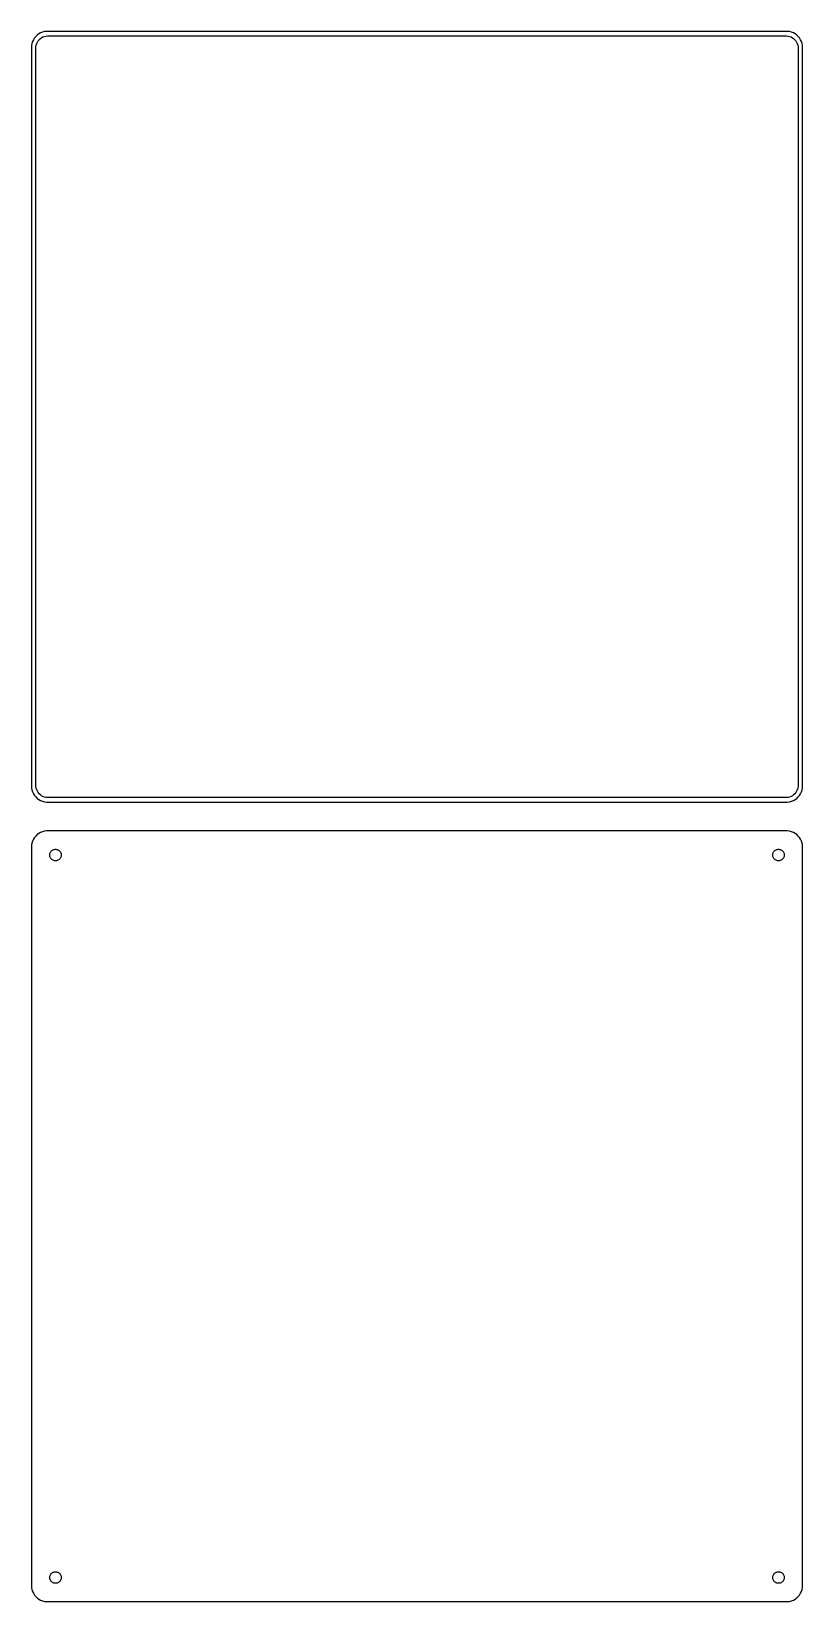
# Model space of a CAD drawing. Header units: metres. Extents: x -120 to 120, y 129 to 618.
import ezdxf

# ---------------------------------------------------------------- set-up
doc = ezdxf.new("R2010")
doc.units = ezdxf.units.M

msp = doc.modelspace()

# ---------------------------------------------------------------- linework, layer by layer
for p, q in [((-118.645, 616.423), (-119.045, 615.939)), ((-118.187, 616.853), (-118.645, 616.423)), ((-117.679, 617.222), (-118.187, 616.853)), ((-117.129, 617.524), (-117.679, 617.222)), ((-116.545, 617.755), (-117.129, 617.524)), ((-116.823, 616.017), (-116.398, 616.251)), ((-115.937, 617.911), (-116.545, 617.755)), ((-116.398, 616.251), (-115.946, 616.43)), ((-115.946, 616.43), (-115.475, 616.551)), ((-115.314, 617.99), (-115.937, 617.911)), ((-115.475, 616.551), (-114.993, 616.612)), ((115.314, 617.99), (-115.314, 617.99)), ((-114.993, 616.612), (114.993, 616.612)), ((114.993, 616.612), (115.475, 616.551)), ((115.937, 617.911), (115.314, 617.99)), ((115.475, 616.551), (115.946, 616.43)), ((116.545, 617.755), (115.937, 617.911)), ((115.946, 616.43), (116.398, 616.251)), ((116.398, 616.251), (116.823, 616.017)), ((117.129, 617.524), (116.545, 617.755)), ((117.679, 617.222), (117.129, 617.524)), ((118.187, 616.853), (117.679, 617.222)), ((118.645, 616.423), (118.187, 616.853)), ((119.045, 615.939), (118.645, 616.423)), ((-119.961, 613.627), (-120, 613)), ((-120, 613), (-120, 383)), ((-119.843, 614.243), (-119.961, 613.627)), ((-119.649, 614.841), (-119.843, 614.243)), ((-119.382, 615.409), (-119.649, 614.841)), ((-119.045, 615.939), (-119.382, 615.409)), ((-118.619, 612.75), (-118.589, 613.235)), ((-118.619, 383.25), (-118.619, 612.75)), ((-118.589, 613.235), (-118.498, 613.712)), ((-118.498, 613.712), (-118.348, 614.174)), ((-118.348, 614.174), (-118.141, 614.614)), ((-118.141, 614.614), (-117.88, 615.024)), ((-117.88, 615.024), (-117.571, 615.399)), ((-117.571, 615.399), (-117.216, 615.731)), ((-117.216, 615.731), (-116.823, 616.017)), ((116.823, 616.017), (117.216, 615.731)), ((117.216, 615.731), (117.571, 615.399)), ((117.571, 615.399), (117.88, 615.024)), ((117.88, 615.024), (118.141, 614.614)), ((118.141, 614.614), (118.348, 614.174)), ((118.348, 614.174), (118.498, 613.712)), ((118.498, 613.712), (118.589, 613.235)), ((118.589, 613.235), (118.619, 612.75)), ((118.619, 612.75), (118.619, 383.25)), ((119.382, 615.409), (119.045, 615.939)), ((119.649, 614.841), (119.382, 615.409)), ((119.843, 614.243), (119.649, 614.841)), ((119.961, 613.627), (119.843, 614.243)), ((120, 613), (119.961, 613.627)), ((120, 383), (120, 613)), ((-120, 383), (-119.961, 382.373)), ((-119.961, 382.373), (-119.843, 381.757)), ((-119.843, 381.757), (-119.649, 381.159)), ((-118.589, 382.765), (-118.619, 383.25)), ((-118.498, 382.288), (-118.589, 382.765)), ((-118.348, 381.826), (-118.498, 382.288)), ((-118.141, 381.386), (-118.348, 381.826)), ((118.348, 381.826), (118.141, 381.386)), ((118.498, 382.288), (118.348, 381.826)), ((118.589, 382.765), (118.498, 382.288)), ((118.619, 383.25), (118.589, 382.765)), ((119.649, 381.159), (119.843, 381.757)), ((119.843, 381.757), (119.961, 382.373)), ((119.961, 382.373), (120, 383)), ((-119.649, 381.159), (-119.382, 380.591)), ((-119.382, 380.591), (-119.045, 380.061)), ((-119.045, 380.061), (-118.645, 379.577)), ((-118.645, 379.577), (-118.187, 379.147)), ((-118.187, 379.147), (-117.679, 378.778)), ((-117.88, 380.976), (-118.141, 381.386)), ((-117.571, 380.601), (-117.88, 380.976)), ((-117.679, 378.778), (-117.129, 378.476)), ((-117.216, 380.269), (-117.571, 380.601)), ((-116.823, 379.983), (-117.216, 380.269)), ((-117.129, 378.476), (-116.545, 378.245)), ((-116.398, 379.749), (-116.823, 379.983)), ((-116.545, 378.245), (-115.937, 378.089)), ((-115.946, 379.57), (-116.398, 379.749)), ((-115.475, 379.449), (-115.946, 379.57)), ((-115.937, 378.089), (-115.314, 378.01)), ((-114.993, 379.388), (-115.475, 379.449)), ((-115.314, 378.01), (115.314, 378.01)), ((114.993, 379.388), (-114.993, 379.388)), ((115.475, 379.449), (114.993, 379.388)), ((115.314, 378.01), (115.937, 378.089)), ((115.946, 379.57), (115.475, 379.449)), ((115.937, 378.089), (116.545, 378.245)), ((116.398, 379.749), (115.946, 379.57)), ((116.823, 379.983), (116.398, 379.749)), ((116.545, 378.245), (117.129, 378.476)), ((117.216, 380.269), (116.823, 379.983)), ((117.129, 378.476), (117.679, 378.778)), ((117.571, 380.601), (117.216, 380.269)), ((117.88, 380.976), (117.571, 380.601)), ((117.679, 378.778), (118.187, 379.147)), ((118.141, 381.386), (117.88, 380.976)), ((118.187, 379.147), (118.645, 379.577)), ((118.645, 379.577), (119.045, 380.061)), ((119.045, 380.061), (119.382, 380.591)), ((119.382, 380.591), (119.649, 381.159)), ((-119.045, 366.939), (-119.382, 366.409)), ((-118.645, 367.423), (-119.045, 366.939)), ((-118.187, 367.853), (-118.645, 367.423)), ((-117.679, 368.222), (-118.187, 367.853)), ((-117.129, 368.524), (-117.679, 368.222)), ((-116.545, 368.755), (-117.129, 368.524)), ((-115.937, 368.911), (-116.545, 368.755)), ((-115.314, 368.99), (-115.937, 368.911)), ((115.314, 368.99), (-115.314, 368.99)), ((115.937, 368.911), (115.314, 368.99)), ((116.545, 368.755), (115.937, 368.911)), ((117.129, 368.524), (116.545, 368.755)), ((117.679, 368.222), (117.129, 368.524)), ((118.187, 367.853), (117.679, 368.222)), ((118.645, 367.423), (118.187, 367.853)), ((119.045, 366.939), (118.645, 367.423)), ((119.382, 366.409), (119.045, 366.939)), ((-119.961, 364.627), (-120, 364)), ((-120, 364), (-120, 134)), ((-119.843, 365.243), (-119.961, 364.627)), ((-119.649, 365.841), (-119.843, 365.243)), ((-119.382, 366.409), (-119.649, 365.841)), ((-114.286, 361.726), (-114.243, 361.948)), ((-114.243, 361.948), (-114.174, 362.163)), ((-114.174, 362.163), (-114.077, 362.367)), ((-114.077, 362.367), (-113.956, 362.558)), ((-113.956, 362.558), (-113.812, 362.732)), ((-113.812, 362.732), (-113.647, 362.887)), ((-113.647, 362.887), (-113.464, 363.02)), ((-113.464, 363.02), (-113.266, 363.129)), ((-113.266, 363.129), (-113.056, 363.212)), ((-113.056, 363.212), (-112.837, 363.268)), ((-112.837, 363.268), (-112.613, 363.296)), ((-112.613, 363.296), (-112.387, 363.296)), ((-112.387, 363.296), (-112.163, 363.268)), ((-112.163, 363.268), (-111.944, 363.212)), ((-111.944, 363.212), (-111.734, 363.129)), ((-111.734, 363.129), (-111.536, 363.02)), ((-111.536, 363.02), (-111.353, 362.887)), ((-111.353, 362.887), (-111.188, 362.732)), ((-111.188, 362.732), (-111.044, 362.558)), ((-111.044, 362.558), (-110.923, 362.367)), ((-110.923, 362.367), (-110.826, 362.163)), ((-110.826, 362.163), (-110.757, 361.948)), ((-110.757, 361.948), (-110.714, 361.726)), ((110.714, 361.726), (110.757, 361.948)), ((110.757, 361.948), (110.826, 362.163)), ((110.826, 362.163), (110.923, 362.367)), ((110.923, 362.367), (111.044, 362.558)), ((111.044, 362.558), (111.188, 362.732)), ((111.188, 362.732), (111.353, 362.887)), ((111.353, 362.887), (111.536, 363.02)), ((111.536, 363.02), (111.734, 363.129)), ((111.734, 363.129), (111.944, 363.212)), ((111.944, 363.212), (112.163, 363.268)), ((112.163, 363.268), (112.387, 363.296)), ((112.387, 363.296), (112.613, 363.296)), ((112.613, 363.296), (112.837, 363.268)), ((112.837, 363.268), (113.056, 363.212)), ((113.056, 363.212), (113.266, 363.129)), ((113.266, 363.129), (113.464, 363.02)), ((113.464, 363.02), (113.647, 362.887)), ((113.647, 362.887), (113.812, 362.732)), ((113.812, 362.732), (113.956, 362.558)), ((113.956, 362.558), (114.077, 362.367)), ((114.077, 362.367), (114.174, 362.163)), ((114.174, 362.163), (114.243, 361.948)), ((114.243, 361.948), (114.286, 361.726)), ((119.649, 365.841), (119.382, 366.409)), ((119.843, 365.243), (119.649, 365.841)), ((119.961, 364.627), (119.843, 365.243)), ((120, 364), (119.961, 364.627)), ((120, 134), (120, 364)), ((-114.3, 361.5), (-114.286, 361.726)), ((-114.286, 361.274), (-114.3, 361.5)), ((-114.243, 361.052), (-114.286, 361.274)), ((-114.174, 360.837), (-114.243, 361.052)), ((-114.077, 360.633), (-114.174, 360.837)), ((-113.956, 360.442), (-114.077, 360.633)), ((-113.812, 360.268), (-113.956, 360.442)), ((-113.647, 360.113), (-113.812, 360.268)), ((-113.464, 359.98), (-113.647, 360.113)), ((-113.266, 359.871), (-113.464, 359.98)), ((-113.056, 359.788), (-113.266, 359.871)), ((-112.837, 359.732), (-113.056, 359.788)), ((-112.613, 359.704), (-112.837, 359.732)), ((-112.387, 359.704), (-112.613, 359.704)), ((-112.163, 359.732), (-112.387, 359.704)), ((-111.944, 359.788), (-112.163, 359.732)), ((-111.734, 359.871), (-111.944, 359.788)), ((-111.536, 359.98), (-111.734, 359.871)), ((-111.353, 360.113), (-111.536, 359.98)), ((-111.188, 360.268), (-111.353, 360.113)), ((-111.044, 360.442), (-111.188, 360.268)), ((-110.923, 360.633), (-111.044, 360.442)), ((-110.826, 360.837), (-110.923, 360.633)), ((-110.757, 361.052), (-110.826, 360.837)), ((-110.714, 361.274), (-110.757, 361.052)), ((-110.714, 361.726), (-110.7, 361.5)), ((-110.7, 361.5), (-110.714, 361.274)), ((110.7, 361.5), (110.714, 361.726)), ((110.714, 361.274), (110.7, 361.5)), ((110.757, 361.052), (110.714, 361.274)), ((110.826, 360.837), (110.757, 361.052)), ((110.923, 360.633), (110.826, 360.837)), ((111.044, 360.442), (110.923, 360.633)), ((111.188, 360.268), (111.044, 360.442)), ((111.353, 360.113), (111.188, 360.268)), ((111.536, 359.98), (111.353, 360.113)), ((111.734, 359.871), (111.536, 359.98)), ((111.944, 359.788), (111.734, 359.871)), ((112.163, 359.732), (111.944, 359.788)), ((112.387, 359.704), (112.163, 359.732)), ((112.613, 359.704), (112.387, 359.704)), ((112.837, 359.732), (112.613, 359.704)), ((113.056, 359.788), (112.837, 359.732)), ((113.266, 359.871), (113.056, 359.788)), ((113.464, 359.98), (113.266, 359.871)), ((113.647, 360.113), (113.464, 359.98)), ((113.812, 360.268), (113.647, 360.113)), ((113.956, 360.442), (113.812, 360.268)), ((114.077, 360.633), (113.956, 360.442)), ((114.174, 360.837), (114.077, 360.633)), ((114.243, 361.052), (114.174, 360.837)), ((114.286, 361.274), (114.243, 361.052)), ((114.286, 361.726), (114.3, 361.5)), ((114.3, 361.5), (114.286, 361.274)), ((-114.286, 136.726), (-114.243, 136.948)), ((-114.243, 136.948), (-114.174, 137.163)), ((-114.174, 137.163), (-114.077, 137.367)), ((-114.077, 137.367), (-113.956, 137.558)), ((-113.956, 137.558), (-113.812, 137.732)), ((-113.812, 137.732), (-113.647, 137.887)), ((-113.647, 137.887), (-113.464, 138.02)), ((-113.464, 138.02), (-113.266, 138.129)), ((-113.266, 138.129), (-113.056, 138.212)), ((-113.056, 138.212), (-112.837, 138.268)), ((-112.837, 138.268), (-112.613, 138.296)), ((-112.613, 138.296), (-112.387, 138.296)), ((-112.387, 138.296), (-112.163, 138.268)), ((-112.163, 138.268), (-111.944, 138.212)), ((-111.944, 138.212), (-111.734, 138.129)), ((-111.734, 138.129), (-111.536, 138.02)), ((-111.536, 138.02), (-111.353, 137.887)), ((-111.353, 137.887), (-111.188, 137.732)), ((-111.188, 137.732), (-111.044, 137.558)), ((-111.044, 137.558), (-110.923, 137.367)), ((-110.923, 137.367), (-110.826, 137.163)), ((-110.826, 137.163), (-110.757, 136.948)), ((-110.757, 136.948), (-110.714, 136.726)), ((110.714, 136.726), (110.757, 136.948)), ((110.757, 136.948), (110.826, 137.163)), ((110.826, 137.163), (110.923, 137.367)), ((110.923, 137.367), (111.044, 137.558)), ((111.044, 137.558), (111.188, 137.732)), ((111.188, 137.732), (111.353, 137.887)), ((111.353, 137.887), (111.536, 138.02)), ((111.536, 138.02), (111.734, 138.129)), ((111.734, 138.129), (111.944, 138.212)), ((111.944, 138.212), (112.163, 138.268)), ((112.163, 138.268), (112.387, 138.296)), ((112.387, 138.296), (112.613, 138.296)), ((112.613, 138.296), (112.837, 138.268)), ((112.837, 138.268), (113.056, 138.212)), ((113.056, 138.212), (113.266, 138.129)), ((113.266, 138.129), (113.464, 138.02)), ((113.464, 138.02), (113.647, 137.887)), ((113.647, 137.887), (113.812, 137.732)), ((113.812, 137.732), (113.956, 137.558)), ((113.956, 137.558), (114.077, 137.367)), ((114.077, 137.367), (114.174, 137.163)), ((114.174, 137.163), (114.243, 136.948)), ((114.243, 136.948), (114.286, 136.726)), ((-120, 134), (-119.961, 133.373)), ((-119.961, 133.373), (-119.843, 132.757)), ((-119.843, 132.757), (-119.649, 132.159)), ((-119.649, 132.159), (-119.382, 131.591)), ((-114.3, 136.5), (-114.286, 136.726)), ((-114.286, 136.274), (-114.3, 136.5)), ((-114.243, 136.052), (-114.286, 136.274)), ((-114.174, 135.837), (-114.243, 136.052)), ((-114.077, 135.633), (-114.174, 135.837)), ((-113.956, 135.442), (-114.077, 135.633)), ((-113.812, 135.268), (-113.956, 135.442)), ((-113.647, 135.113), (-113.812, 135.268)), ((-113.464, 134.98), (-113.647, 135.113)), ((-113.266, 134.871), (-113.464, 134.98)), ((-113.056, 134.788), (-113.266, 134.871)), ((-112.837, 134.732), (-113.056, 134.788)), ((-112.613, 134.704), (-112.837, 134.732)), ((-112.387, 134.704), (-112.613, 134.704)), ((-112.163, 134.732), (-112.387, 134.704)), ((-111.944, 134.788), (-112.163, 134.732)), ((-111.734, 134.871), (-111.944, 134.788)), ((-111.536, 134.98), (-111.734, 134.871)), ((-111.353, 135.113), (-111.536, 134.98)), ((-111.188, 135.268), (-111.353, 135.113)), ((-111.044, 135.442), (-111.188, 135.268)), ((-110.923, 135.633), (-111.044, 135.442)), ((-110.826, 135.837), (-110.923, 135.633)), ((-110.757, 136.052), (-110.826, 135.837)), ((-110.714, 136.274), (-110.757, 136.052)), ((-110.714, 136.726), (-110.7, 136.5)), ((-110.7, 136.5), (-110.714, 136.274)), ((110.7, 136.5), (110.714, 136.726)), ((110.714, 136.274), (110.7, 136.5)), ((110.757, 136.052), (110.714, 136.274)), ((110.826, 135.837), (110.757, 136.052)), ((110.923, 135.633), (110.826, 135.837)), ((111.044, 135.442), (110.923, 135.633)), ((111.188, 135.268), (111.044, 135.442)), ((111.353, 135.113), (111.188, 135.268)), ((111.536, 134.98), (111.353, 135.113)), ((111.734, 134.871), (111.536, 134.98)), ((111.944, 134.788), (111.734, 134.871)), ((112.163, 134.732), (111.944, 134.788)), ((112.387, 134.704), (112.163, 134.732)), ((112.613, 134.704), (112.387, 134.704)), ((112.837, 134.732), (112.613, 134.704)), ((113.056, 134.788), (112.837, 134.732)), ((113.266, 134.871), (113.056, 134.788)), ((113.464, 134.98), (113.266, 134.871)), ((113.647, 135.113), (113.464, 134.98)), ((113.812, 135.268), (113.647, 135.113)), ((113.956, 135.442), (113.812, 135.268)), ((114.077, 135.633), (113.956, 135.442)), ((114.174, 135.837), (114.077, 135.633)), ((114.243, 136.052), (114.174, 135.837)), ((114.286, 136.274), (114.243, 136.052)), ((114.286, 136.726), (114.3, 136.5)), ((114.3, 136.5), (114.286, 136.274)), ((119.382, 131.591), (119.649, 132.159)), ((119.649, 132.159), (119.843, 132.757)), ((119.843, 132.757), (119.961, 133.373)), ((119.961, 133.373), (120, 134)), ((-119.382, 131.591), (-119.045, 131.061)), ((-119.045, 131.061), (-118.645, 130.577)), ((-118.645, 130.577), (-118.187, 130.147)), ((-118.187, 130.147), (-117.679, 129.778)), ((-117.679, 129.778), (-117.129, 129.476)), ((-117.129, 129.476), (-116.545, 129.245)), ((-116.545, 129.245), (-115.937, 129.089)), ((-115.937, 129.089), (-115.314, 129.01)), ((-115.314, 129.01), (115.314, 129.01)), ((115.314, 129.01), (115.937, 129.089)), ((115.937, 129.089), (116.545, 129.245)), ((116.545, 129.245), (117.129, 129.476)), ((117.129, 129.476), (117.679, 129.778)), ((117.679, 129.778), (118.187, 130.147)), ((118.187, 130.147), (118.645, 130.577)), ((118.645, 130.577), (119.045, 131.061)), ((119.045, 131.061), (119.382, 131.591))]:
    msp.add_line(p, q)

doc.saveas('drawing.dxf')
